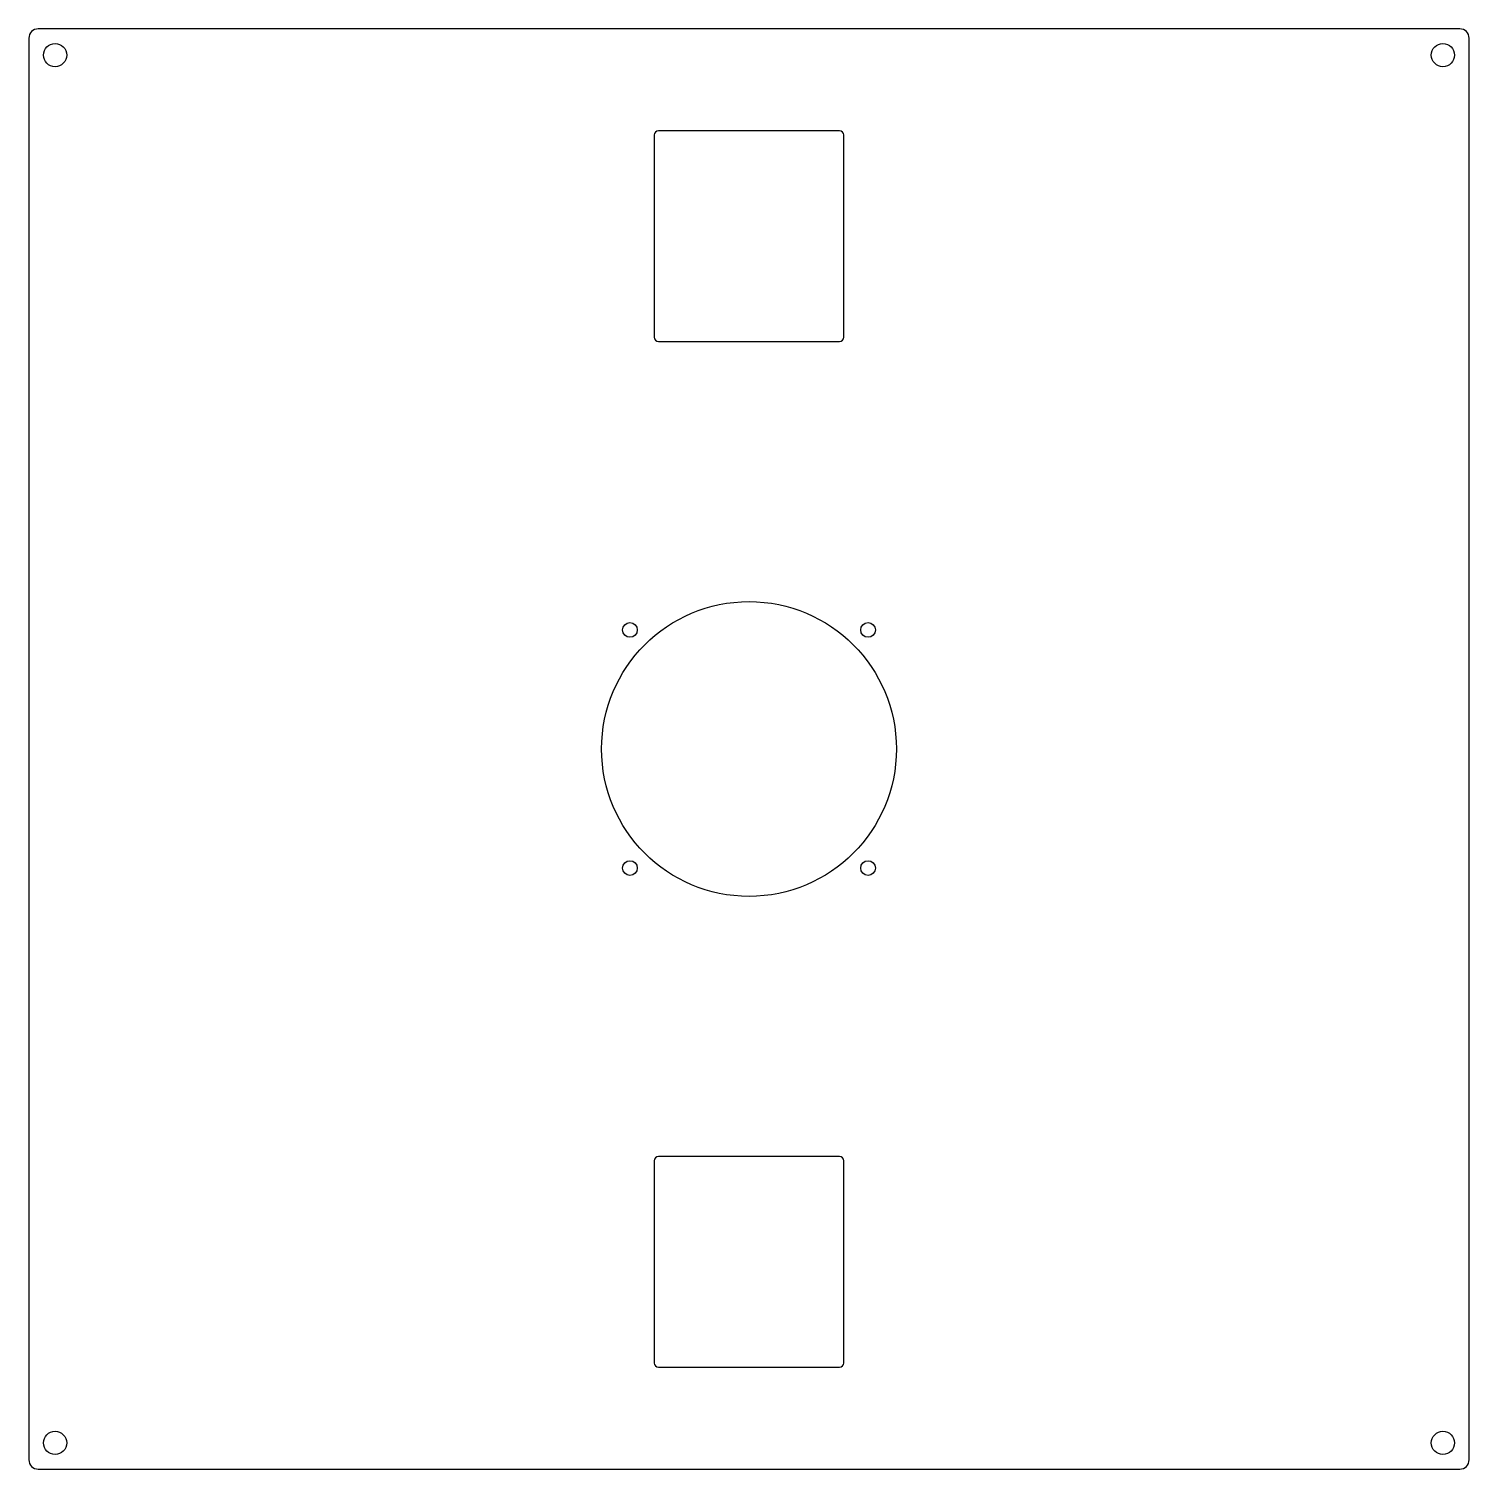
# Model space of a CAD drawing. Header units: millimetres. Extents: x -171 to 171, y -171 to 171.
import ezdxf

# ---------------------------------------------------------------- set-up
doc = ezdxf.new("R2010")
doc.units = ezdxf.units.MM

msp = doc.modelspace()

# ---------------------------------------------------------------- linework, layer by layer
at = {"color": 7, "linetype": 'Continuous', "lineweight": 25}
for p, q in [((-171, 168.75), (-171, -168.75)), ((168.75, 171), (-168.75, 171)), ((171, -168.75), (171, 168.75)), ((-22.5, 145.79), (-22.5, 97.79)), ((21.5, 146.79), (-21.5, 146.79)), ((22.5, 97.79), (22.5, 145.79)), ((-21.5, 96.79), (21.5, 96.79)), ((-22.5, -97.79), (-22.5, -145.79)), ((21.5, -96.79), (-21.5, -96.79)), ((22.5, -145.79), (22.5, -97.79)), ((-21.5, -146.79), (21.5, -146.79)), ((-168.75, -171), (168.75, -171))]:
    msp.add_line(p, q, dxfattribs=at)
for centre, radius in [((-164.75, 164.75), 2.75), ((164.75, 164.75), 2.75), ((0, 0), 35), ((-28.28, 28.28), 1.75), ((28.28, 28.28), 1.75), ((-28.28, -28.28), 1.75), ((28.28, -28.28), 1.75), ((-164.75, -164.75), 2.75), ((164.75, -164.75), 2.75)]:
    msp.add_circle(centre, radius, dxfattribs=at)
for centre, radius, start, end in [((-168.75, 168.75), 2.25, 90, 180), ((168.75, 168.75), 2.25, 0, 90), ((-21.5, 145.79), 1, 90, 180), ((21.5, 145.79), 1, 0, 90), ((-21.5, 97.79), 1, 180, 270), ((21.5, 97.79), 1, 270, 0), ((-21.5, -97.79), 1, 90, 180), ((21.5, -97.79), 1, 0, 90), ((-21.5, -145.79), 1, 180, 270), ((21.5, -145.79), 1, 270, 0), ((-168.75, -168.75), 2.25, 180, 270), ((168.75, -168.75), 2.25, 270, 0)]:
    msp.add_arc(centre, radius, start, end, dxfattribs=at)

doc.saveas('drawing.dxf')
